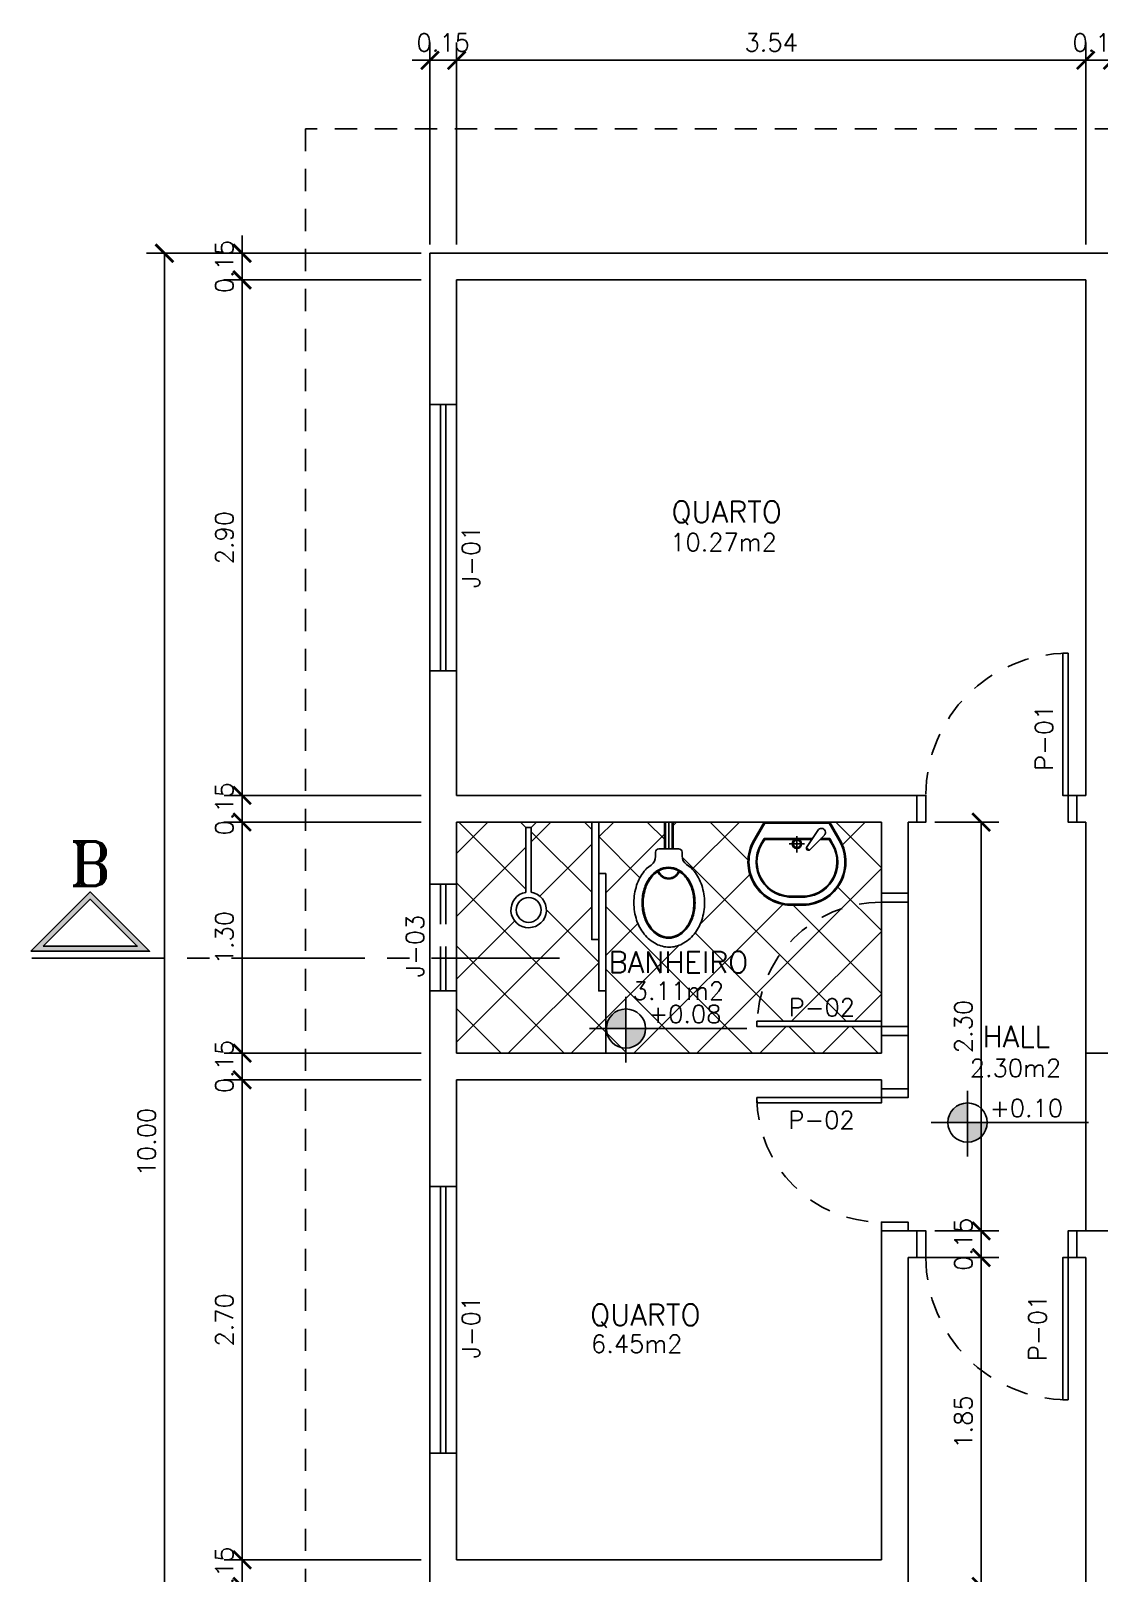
# Model space of a CAD drawing. Extents: x -31.1 to 8.5, y -9.6 to 18.4.
# Drawn here: x -31.07 to -25.06, y -0.61 to 8.06 of the extents above; entities that cross this region are included whole.
import ezdxf

# ---------------------------------------------------------------- set-up
doc = ezdxf.new("R2010")
doc.units = 0
doc.header["$MEASUREMENT"] = 0
for name, pattern in [('CENTER2', [1.125, 0.75, -0.125, 0.125, -0.125]), ('HIDDEN', [0.375, 0.25, -0.125]), ('HIDDEN2', [0.1875, 0.125, -0.0625])]:
    doc.linetypes.add(name, pattern=pattern)
doc.layers.get('0').update_dxf_attribs({"linetype": 'CONTINUOUS'})
doc.layers.get('DEFPOINTS').update_dxf_attribs({"linetype": 'CONTINUOUS'})
for name, color, linetype in [('BANHO_COZINHA', 7, 'CONTINUOUS'), ('COTAS', 1, 'CONTINUOUS'), ('DIVERSOS', 7, 'CONTINUOUS'), ('JANELAS', 2, 'CONTINUOUS'), ('PAREDE', 5, 'CONTINUOUS'), ('PAREDE-BAIXA', 7, 'CONTINUOUS'), ('PISO', 11, 'CONTINUOUS'), ('PORTAS', 2, 'CONTINUOUS'), ('PROJECAO', 7, 'HIDDEN2'), ('TEXTO0', 7, 'CONTINUOUS'), ('TEXTO1', 2, 'CONTINUOUS')]:
    doc.layers.add(name, color=color, linetype=linetype)
doc.styles.add('ROMANT', font='romant', dxfattribs={"height": 0.6})
doc.styles.add('TEXTO0', font='romans.shx')
doc.dimstyles.get("Standard").update_dxf_attribs({"dimtxt": 0.1, "dimasz": 0.1, "dimexe": 0.1, "dimexo": 0.05, "dimgap": 0.05, "dimtad": 1, "dimzin": 0, "dimdsep": 46, "dimtxsty": 'TEXTO0', "dimblk1": 'ARCHTICK', "dimblk2": 'ARCHTICK', "dimsah": 1, "dimcen": 0.09, "dimclrt": 7, "dimadec": 0, "dimazin": 0, "dimtfac": 1, "dimtdec": 4, "dimtmove": 0, "dimatfit": 3, "dimldrblk": 'ARCHTICK', "dimfxl": 1, "dimtolj": 1, "dimtzin": 0, "dimarcsym": 0})

# ---------------------------------------------------------------- blocks, each defined once
blk = doc.blocks.new('VASO')
at = {"layer": 'BANHO_COZINHA'}
for p, q in [((-0.025, 0.15), (-0.025, 0)), ((-0.0181, 0.15), (-0.0181, 0)), ((0, 0.15), (0, 0)), ((0.019, 0.15), (0.019, 0)), ((0.025, 0.15), (0.025, 0))]:
    blk.add_line(p, q, dxfattribs=at)
for points in [[(-0.125, 0.2572), (-0.0999, 0.2392, -0.241127), (-0.075, 0.1905), (-0.075, 0.17, 0.414214), (-0.055, 0.15), (0.055, 0.15, 0.414214), (0.075, 0.17), (0.075, 0.1938, -0.233804), (0.0986, 0.2415), (0.125, 0.2617, 0.024223), (0.1383, 0.2769, 0.088644), (0.1808, 0.3555, 0.07973), (0.1965, 0.4536, 0.07973), (0.1808, 0.5516, 0.088644), (0.1383, 0.6303, 0.105072), (0.0714, 0.6854, 0.120616), (-0.0022, 0.7034, 0.120616), (-0.0758, 0.6854, 0.105072), (-0.1427, 0.6303, 0.088644), (-0.1852, 0.5516, 0.07973), (-0.201, 0.4536, 0.07973), (-0.1852, 0.3555, 0.088644), (-0.1427, 0.2769, 0.031737)], [(-0.0532, 0.2678, 0.127661), (0.0013, 0.2536, 0.127661), (0.0558, 0.2678, 0.106179), (0.1065, 0.3122, 0.085397), (0.1382, 0.3747, 0.074892), (0.15, 0.4536, 0.074892), (0.1382, 0.5324, 0.085397), (0.1065, 0.5949, 0.106179), (0.0558, 0.6393, 0.127661), (0.0013, 0.6535, 0.127661), (-0.0532, 0.6393, 0.106179), (-0.1039, 0.5949, 0.085397), (-0.1356, 0.5324, 0.074892), (-0.1475, 0.4536, 0.074892), (-0.1356, 0.3747, 0.085397), (-0.1039, 0.3122, 0.106179)], [(-0.0504, 0.273, 0.127661), (0.0013, 0.2596, 0.127661), (0.0529, 0.273, 0.106179), (0.1017, 0.3157, 0.085397), (0.1325, 0.3764, 0.074892), (0.1441, 0.4536, 0.074892), (0.1325, 0.5307, 0.085397), (0.1017, 0.5914, 0.106179), (0.0529, 0.6341, 0.127661), (0.0013, 0.6475, 0.127661), (-0.0504, 0.6341, 0.106179), (-0.0992, 0.5914, 0.085397), (-0.1299, 0.5307, 0.074892), (-0.1416, 0.4536, 0.074892), (-0.1299, 0.3764, 0.085397), (-0.0992, 0.3157, 0.106179)]]:
    blk.add_lwpolyline(points, format="xyb", close=True, dxfattribs=at)
for radius, start, end in [(0.0646, 20.80462, 158.97289), (0.06, 19.94179, 159.83075)]:
    blk.add_arc((0.001, 0.2552), radius, start, end, dxfattribs=at)
blk = doc.blocks.new('LAVAT2')
at = {"layer": 'BANHO_COZINHA'}
for p, q in [((-0.1541, 0.0735), (-0.0696, 0.1573)), ((-0.1213, 0.0424), (-0.0529, 0.1435)), ((-0.0529, 0.1435), (-0.0696, 0.1573)), ((-0.0422, 0.1216), (0.0447, 0.1216)), ((0.0004, 0.0791), (0.0004, 0.1703))]:
    blk.add_line(p, q, dxfattribs=at)
for points in [[(-0.0193, 0.4676), (0.0193, 0.4676, -0.595397), (0.2423, 0.1008), (0.1841, 0), (-0.1841, 0), (-0.2423, 0.1008, -0.595397)], [(-0.0195, 0.462), (0.0195, 0.462, -0.59561), (0.2375, 0.1036), (0.1809, 0.0056), (-0.1809, 0.0056), (-0.2375, 0.1036, -0.59561)]]:
    blk.add_lwpolyline(points, format="xyb", close=True, dxfattribs=at)
for points in [[(-0.135, 0.0924), (-0.1843, 0.0924), (-0.2026, 0.1242, -0.598795), (-0.0193, 0.4216), (0.0193, 0.4216, -0.599099), (0.2026, 0.124), (0.1843, 0.0924), (-0.0875, 0.0924)], [(-0.1304, 0.097), (-0.1817, 0.097), (-0.1987, 0.1265, -0.599051), (-0.0195, 0.417), (0.0195, 0.417, -0.599358), (0.1986, 0.1263), (0.1817, 0.097), (-0.0844, 0.097)], [(-0.1535, 0.0741, 1.201911), (-0.1175, 0.0481, 1.201911)]]:
    blk.add_lwpolyline(points, format="xyb", dxfattribs=at)
for radius in [0.0263, 0.0209]:
    blk.add_circle((0, 0.1223), radius, dxfattribs=at)
blk.add_arc((-0.0646, 0.1464), 0.012, 346.14878, 114.58148, dxfattribs=at)
blk = doc.blocks.new('CHUV')
at = {"layer": 'BANHO_COZINHA'}
for p, q in [((0, 0.045), (0, -0.045)), ((0.03, 0.015), (0, 0.045)), ((0.395, 0.015), (0.03, 0.015)), ((0.03, -0.015), (0.03, 0.015)), ((0, -0.045), (0.03, -0.015)), ((0.03, -0.015), (0.3953, -0.015))]:
    blk.add_line(p, q, dxfattribs=at)
blk.add_circle((0.494, 0.0009), 0.07, dxfattribs=at)
blk.add_arc((0.494, 0.0009), 0.1, 189.14559, 171.89103, dxfattribs=at)
blk = doc.blocks.new('_ARCHTICK')
at = {"color": 0, "linetype": 'ByBlock', "const_width": 0.15}
blk.add_lwpolyline([(-0.5, -0.5), (0.5, 0.5)], dxfattribs=at)
blk = doc.blocks.new('*D13')
at = {"color": 0, "linetype": 'ByBlock', "transparency": 16777216}
for p, q in [((2.0578, 3.5339), (2.0578, 3.6339)), ((3.0647, 3.5339), (1.9578, 3.5339)), ((2.0578, 3.3839), (2.0578, 3.5339)), ((2.0578, 3.3839), (2.0578, 3.2839))]:
    blk.add_line(p, q, dxfattribs=at)
at = {"layer": 'DEFPOINTS', "color": 0, "linetype": 'ByBlock', "transparency": 16777216}
for p in [(2.0578, 3.5339), (3.1147, 3.5339), (3.1147, 3.3839)]:
    blk.add_point(p, dxfattribs=at)
at = {"color": 0, "linetype": 'ByBlock', "transparency": 16777216, "xscale": 0.1, "yscale": 0.1, "zscale": 0.1}
for p, rotation in [((2.0578, 3.5339), 270), ((2.0578, 3.3839), 90)]:
    blk.add_blockref('_ARCHTICK', p, dxfattribs=dict(at, rotation=rotation))
at = {"color": 7, "linetype": 'ByBlock', "transparency": 16777216, "insert": (1.9578, 3.4589), "char_height": 0.1, "attachment_point": 5, "rotation": 90, "style": 'TEXTO0'}
blk.add_mtext('\\A1;0.15', dxfattribs=at)
blk = doc.blocks.new('*D14')
at = {"color": 0, "linetype": 'ByBlock', "transparency": 16777216}
for p, q in [((3.0647, 6.2339), (1.9578, 6.2339)), ((2.0578, 3.5339), (2.0578, 6.2339))]:
    blk.add_line(p, q, dxfattribs=at)
at = {"layer": 'DEFPOINTS', "color": 0, "linetype": 'ByBlock', "transparency": 16777216}
for p in [(2.0578, 6.2339), (3.1147, 6.2339), (3.1147, 3.5339)]:
    blk.add_point(p, dxfattribs=at)
at = {"color": 0, "linetype": 'ByBlock', "transparency": 16777216, "xscale": 0.1, "yscale": 0.1, "zscale": 0.1}
for p, rotation in [((2.0578, 6.2339), 90), ((2.0578, 3.5339), 270)]:
    blk.add_blockref('_ARCHTICK', p, dxfattribs=dict(at, rotation=rotation))
at = {"color": 7, "linetype": 'ByBlock', "transparency": 16777216, "insert": (1.9578, 4.8839), "char_height": 0.1, "attachment_point": 5, "rotation": 90, "style": 'TEXTO0'}
blk.add_mtext('\\A1;2.70', dxfattribs=at)
blk = doc.blocks.new('*D15')
at = {"color": 0, "linetype": 'ByBlock', "transparency": 16777216}
for p, q in [((2.0578, 6.3839), (2.0578, 6.4839)), ((3.0647, 6.3839), (1.9578, 6.3839)), ((2.0578, 6.2339), (2.0578, 6.3839)), ((2.0578, 6.2339), (2.0578, 6.1339))]:
    blk.add_line(p, q, dxfattribs=at)
at = {"layer": 'DEFPOINTS', "color": 0, "linetype": 'ByBlock', "transparency": 16777216}
for p in [(2.0578, 6.3839), (3.1147, 6.3839), (3.1147, 6.2339)]:
    blk.add_point(p, dxfattribs=at)
at = {"color": 0, "linetype": 'ByBlock', "transparency": 16777216, "xscale": 0.1, "yscale": 0.1, "zscale": 0.1}
for p, rotation in [((2.0578, 6.3839), 270), ((2.0578, 6.2339), 90)]:
    blk.add_blockref('_ARCHTICK', p, dxfattribs=dict(at, rotation=rotation))
at = {"color": 7, "linetype": 'ByBlock', "transparency": 16777216, "insert": (1.9578, 6.3089), "char_height": 0.1, "attachment_point": 5, "rotation": 90, "style": 'TEXTO0'}
blk.add_mtext('\\A1;0.15', dxfattribs=at)
blk = doc.blocks.new('*D16')
at = {"color": 0, "linetype": 'ByBlock', "transparency": 16777216}
for p, q in [((3.0647, 7.6839), (1.9578, 7.6839)), ((2.0578, 6.3839), (2.0578, 7.6839))]:
    blk.add_line(p, q, dxfattribs=at)
at = {"layer": 'DEFPOINTS', "color": 0, "linetype": 'ByBlock', "transparency": 16777216}
for p in [(2.0578, 7.6839), (3.1147, 7.6839), (3.1147, 6.3839)]:
    blk.add_point(p, dxfattribs=at)
at = {"color": 0, "linetype": 'ByBlock', "transparency": 16777216, "xscale": 0.1, "yscale": 0.1, "zscale": 0.1}
for p, rotation in [((2.0578, 7.6839), 90), ((2.0578, 6.3839), 270)]:
    blk.add_blockref('_ARCHTICK', p, dxfattribs=dict(at, rotation=rotation))
at = {"color": 7, "linetype": 'ByBlock', "transparency": 16777216, "insert": (1.9578, 7.0339), "char_height": 0.1, "attachment_point": 5, "rotation": 90, "style": 'TEXTO0'}
blk.add_mtext('\\A1;1.30', dxfattribs=at)
blk = doc.blocks.new('*D17')
at = {"color": 0, "linetype": 'ByBlock', "transparency": 16777216}
for p, q in [((2.0578, 7.8339), (2.0578, 7.9339)), ((3.0647, 7.8339), (1.9578, 7.8339)), ((2.0578, 7.6839), (2.0578, 7.8339)), ((2.0578, 7.6839), (2.0578, 7.5839))]:
    blk.add_line(p, q, dxfattribs=at)
at = {"layer": 'DEFPOINTS', "color": 0, "linetype": 'ByBlock', "transparency": 16777216}
for p in [(2.0578, 7.8339), (3.1147, 7.8339), (3.1147, 7.6839)]:
    blk.add_point(p, dxfattribs=at)
at = {"color": 0, "linetype": 'ByBlock', "transparency": 16777216, "xscale": 0.1, "yscale": 0.1, "zscale": 0.1}
for p, rotation in [((2.0578, 7.8339), 270), ((2.0578, 7.6839), 90)]:
    blk.add_blockref('_ARCHTICK', p, dxfattribs=dict(at, rotation=rotation))
at = {"color": 7, "linetype": 'ByBlock', "transparency": 16777216, "insert": (1.9578, 7.7589), "char_height": 0.1, "attachment_point": 5, "rotation": 90, "style": 'TEXTO0'}
blk.add_mtext('\\A1;0.15', dxfattribs=at)
blk = doc.blocks.new('*D18')
at = {"color": 0, "linetype": 'ByBlock', "transparency": 16777216}
for p, q in [((3.0647, 10.7339), (1.9578, 10.7339)), ((2.0578, 7.8339), (2.0578, 10.7339))]:
    blk.add_line(p, q, dxfattribs=at)
at = {"layer": 'DEFPOINTS', "color": 0, "linetype": 'ByBlock', "transparency": 16777216}
for p in [(2.0578, 10.7339), (3.1147, 10.7339), (3.1147, 7.8339)]:
    blk.add_point(p, dxfattribs=at)
at = {"color": 0, "linetype": 'ByBlock', "transparency": 16777216, "xscale": 0.1, "yscale": 0.1, "zscale": 0.1}
for p, rotation in [((2.0578, 10.7339), 90), ((2.0578, 7.8339), 270)]:
    blk.add_blockref('_ARCHTICK', p, dxfattribs=dict(at, rotation=rotation))
at = {"color": 7, "linetype": 'ByBlock', "transparency": 16777216, "insert": (1.9578, 9.2839), "char_height": 0.1, "attachment_point": 5, "rotation": 90, "style": 'TEXTO0'}
blk.add_mtext('\\A1;2.90', dxfattribs=at)
blk = doc.blocks.new('*D19')
at = {"color": 0, "linetype": 'ByBlock', "transparency": 16777216}
for p, q in [((2.0578, 10.8839), (2.0578, 10.9839)), ((3.0647, 10.8839), (1.9578, 10.8839)), ((2.0578, 10.7339), (2.0578, 10.8839)), ((2.0578, 10.7339), (2.0578, 10.6339))]:
    blk.add_line(p, q, dxfattribs=at)
at = {"layer": 'DEFPOINTS', "color": 0, "linetype": 'ByBlock', "transparency": 16777216}
for p in [(2.0578, 10.8839), (3.1147, 10.8839), (3.1147, 10.7339)]:
    blk.add_point(p, dxfattribs=at)
at = {"color": 0, "linetype": 'ByBlock', "transparency": 16777216, "xscale": 0.1, "yscale": 0.1, "zscale": 0.1}
for p, rotation in [((2.0578, 10.8839), 270), ((2.0578, 10.7339), 90)]:
    blk.add_blockref('_ARCHTICK', p, dxfattribs=dict(at, rotation=rotation))
at = {"color": 7, "linetype": 'ByBlock', "transparency": 16777216, "insert": (1.9578, 10.8089), "char_height": 0.1, "attachment_point": 5, "rotation": 90, "style": 'TEXTO0'}
blk.add_mtext('\\A1;0.15', dxfattribs=at)
blk = doc.blocks.new('*D20')
at = {"color": 0, "linetype": 'ByBlock', "transparency": 16777216}
for p, q in [((3.0647, 10.8839), (1.5209, 10.8839)), ((1.6209, 0.8839), (1.6209, 10.8839)), ((3.0647, 0.8839), (1.5209, 0.8839))]:
    blk.add_line(p, q, dxfattribs=at)
at = {"layer": 'DEFPOINTS', "color": 0, "linetype": 'ByBlock', "transparency": 16777216}
for p in [(1.6209, 10.8839), (3.1147, 10.8839), (3.1147, 0.8839)]:
    blk.add_point(p, dxfattribs=at)
at = {"color": 0, "linetype": 'ByBlock', "transparency": 16777216, "xscale": 0.1, "yscale": 0.1, "zscale": 0.1}
for p, rotation in [((1.6209, 10.8839), 90), ((1.6209, 0.8839), 270)]:
    blk.add_blockref('_ARCHTICK', p, dxfattribs=dict(at, rotation=rotation))
at = {"color": 7, "linetype": 'ByBlock', "transparency": 16777216, "insert": (1.5209, 5.8839), "char_height": 0.1, "attachment_point": 5, "rotation": 90, "style": 'TEXTO0'}
blk.add_mtext('\\A1;10.00', dxfattribs=at)
blk = doc.blocks.new('*D27')
at = {"color": 0, "linetype": 'ByBlock', "transparency": 16777216}
for p, q in [((6.8047, 10.9339), (6.8047, 12.0694)), ((3.2647, 11.9694), (6.8047, 11.9694))]:
    blk.add_line(p, q, dxfattribs=at)
at = {"layer": 'DEFPOINTS', "color": 0, "linetype": 'ByBlock', "transparency": 16777216}
for p in [(6.8047, 11.9694), (3.2647, 10.8839), (6.8047, 10.8839)]:
    blk.add_point(p, dxfattribs=at)
at = {"color": 0, "linetype": 'ByBlock', "transparency": 16777216, "xscale": 0.1, "yscale": 0.1, "zscale": 0.1, "rotation": 180}
blk.add_blockref('_ARCHTICK', (3.2647, 11.9694), dxfattribs=at)
at = {"color": 0, "linetype": 'ByBlock', "transparency": 16777216, "xscale": 0.1, "yscale": 0.1, "zscale": 0.1}
blk.add_blockref('_ARCHTICK', (6.8047, 11.9694), dxfattribs=at)
at = {"color": 7, "linetype": 'ByBlock', "transparency": 16777216, "insert": (5.0347, 12.0694), "char_height": 0.1, "attachment_point": 5, "style": 'TEXTO0'}
blk.add_mtext('\\A1;3.54', dxfattribs=at)
blk = doc.blocks.new('*D26')
at = {"color": 0, "linetype": 'ByBlock', "transparency": 16777216}
for p, q in [((3.1147, 10.9339), (3.1147, 12.0694)), ((3.2647, 10.9339), (3.2647, 12.0694)), ((3.1147, 11.9694), (3.0147, 11.9694)), ((3.1147, 11.9694), (3.2647, 11.9694)), ((3.2647, 11.9694), (3.3647, 11.9694))]:
    blk.add_line(p, q, dxfattribs=at)
at = {"layer": 'DEFPOINTS', "color": 0, "linetype": 'ByBlock', "transparency": 16777216}
for p in [(3.2647, 11.9694), (3.1147, 10.8839), (3.2647, 10.8839)]:
    blk.add_point(p, dxfattribs=at)
at = {"color": 0, "linetype": 'ByBlock', "transparency": 16777216, "xscale": 0.1, "yscale": 0.1, "zscale": 0.1}
blk.add_blockref('_ARCHTICK', (3.1147, 11.9694), dxfattribs=at)
at = {"color": 0, "linetype": 'ByBlock', "transparency": 16777216, "xscale": 0.1, "yscale": 0.1, "zscale": 0.1, "rotation": 180}
blk.add_blockref('_ARCHTICK', (3.2647, 11.9694), dxfattribs=at)
at = {"color": 7, "linetype": 'ByBlock', "transparency": 16777216, "insert": (3.1897, 12.0694), "char_height": 0.1, "attachment_point": 5, "style": 'TEXTO0'}
blk.add_mtext('\\A1;0.15', dxfattribs=at)
blk = doc.blocks.new('*D28')
at = {"color": 0, "linetype": 'ByBlock', "transparency": 16777216}
for p, q in [((6.9547, 10.9339), (6.9547, 12.0694)), ((6.8047, 11.9694), (6.7047, 11.9694)), ((6.8047, 11.9694), (6.9547, 11.9694)), ((6.9547, 11.9694), (7.0547, 11.9694))]:
    blk.add_line(p, q, dxfattribs=at)
at = {"layer": 'DEFPOINTS', "color": 0, "linetype": 'ByBlock', "transparency": 16777216}
for p in [(6.9547, 11.9694), (6.8047, 10.8839), (6.9547, 10.8839)]:
    blk.add_point(p, dxfattribs=at)
at = {"color": 0, "linetype": 'ByBlock', "transparency": 16777216, "xscale": 0.1, "yscale": 0.1, "zscale": 0.1}
blk.add_blockref('_ARCHTICK', (6.8047, 11.9694), dxfattribs=at)
at = {"color": 0, "linetype": 'ByBlock', "transparency": 16777216, "xscale": 0.1, "yscale": 0.1, "zscale": 0.1, "rotation": 180}
blk.add_blockref('_ARCHTICK', (6.9547, 11.9694), dxfattribs=at)
at = {"color": 7, "linetype": 'ByBlock', "transparency": 16777216, "insert": (6.8797, 12.0694), "char_height": 0.1, "attachment_point": 5, "style": 'TEXTO0'}
blk.add_mtext('\\A1;0.15', dxfattribs=at)
blk = doc.blocks.new('*D35')
at = {"color": 0, "linetype": 'ByBlock', "transparency": 16777216}
for p, q in [((5.8547, 5.2339), (6.3161, 5.2339)), ((6.2161, 3.3839), (6.2161, 5.2339)), ((5.8547, 3.3839), (6.3161, 3.3839))]:
    blk.add_line(p, q, dxfattribs=at)
at = {"layer": 'DEFPOINTS', "color": 0, "linetype": 'ByBlock', "transparency": 16777216}
for p in [(5.8047, 5.2339), (6.2161, 5.2339), (5.8047, 3.3839)]:
    blk.add_point(p, dxfattribs=at)
at = {"color": 0, "linetype": 'ByBlock', "transparency": 16777216, "xscale": 0.1, "yscale": 0.1, "zscale": 0.1}
for p, rotation in [((6.2161, 5.2339), 90), ((6.2161, 3.3839), 270)]:
    blk.add_blockref('_ARCHTICK', p, dxfattribs=dict(at, rotation=rotation))
at = {"color": 7, "linetype": 'ByBlock', "transparency": 16777216, "insert": (6.1161, 4.3089), "char_height": 0.1, "attachment_point": 5, "rotation": 90, "style": 'TEXTO0'}
blk.add_mtext('\\A1;1.85', dxfattribs=at)
blk = doc.blocks.new('*D36')
at = {"color": 0, "linetype": 'ByBlock', "transparency": 16777216}
for p, q in [((6.2161, 5.3839), (6.2161, 5.4839)), ((5.9547, 5.3839), (6.3161, 5.3839)), ((6.2161, 5.2339), (6.2161, 5.3839)), ((6.2161, 5.2339), (6.2161, 5.1339))]:
    blk.add_line(p, q, dxfattribs=at)
at = {"layer": 'DEFPOINTS', "color": 0, "linetype": 'ByBlock', "transparency": 16777216}
for p in [(5.9047, 5.3839), (6.2161, 5.3839), (5.8047, 5.2339)]:
    blk.add_point(p, dxfattribs=at)
at = {"color": 0, "linetype": 'ByBlock', "transparency": 16777216, "xscale": 0.1, "yscale": 0.1, "zscale": 0.1}
for p, rotation in [((6.2161, 5.3839), 270), ((6.2161, 5.2339), 90)]:
    blk.add_blockref('_ARCHTICK', p, dxfattribs=dict(at, rotation=rotation))
at = {"color": 7, "linetype": 'ByBlock', "transparency": 16777216, "insert": (6.1161, 5.3089), "char_height": 0.1, "attachment_point": 5, "rotation": 90, "style": 'TEXTO0'}
blk.add_mtext('\\A1;0.15', dxfattribs=at)
blk = doc.blocks.new('*D37')
at = {"color": 0, "linetype": 'ByBlock', "transparency": 16777216}
for p, q in [((5.9547, 7.6839), (6.3161, 7.6839)), ((6.2161, 5.3839), (6.2161, 7.6839))]:
    blk.add_line(p, q, dxfattribs=at)
at = {"layer": 'DEFPOINTS', "color": 0, "linetype": 'ByBlock', "transparency": 16777216}
for p in [(5.9047, 7.6839), (6.2161, 7.6839), (5.9047, 5.3839)]:
    blk.add_point(p, dxfattribs=at)
at = {"color": 0, "linetype": 'ByBlock', "transparency": 16777216, "xscale": 0.1, "yscale": 0.1, "zscale": 0.1}
for p, rotation in [((6.2161, 7.6839), 90), ((6.2161, 5.3839), 270)]:
    blk.add_blockref('_ARCHTICK', p, dxfattribs=dict(at, rotation=rotation))
at = {"color": 7, "linetype": 'ByBlock', "transparency": 16777216, "insert": (6.1161, 6.5339), "char_height": 0.1, "attachment_point": 5, "rotation": 90, "style": 'TEXTO0'}
blk.add_mtext('\\A1;2.30', dxfattribs=at)

msp = doc.modelspace()

# ---------------------------------------------------------------- hatches: boundary and pattern name
at = {"layer": 'DIVERSOS', "linetype": 'Continuous'}
h = msp.add_hatch(color=256, dxfattribs=at)
h.paths.add_polyline_path([(-31.0676, 2.8866), (-30.3992, 2.8866), (-30.7334, 3.221)])
h.paths.add_polyline_path([(-30.7334, 3.1799), (-30.4693, 2.9157), (-30.9975, 2.9157)], flags=16)
at = {"layer": 'PISO'}
h = msp.add_hatch(dxfattribs=at)
h.set_pattern_fill('_U', color=256, scale=0.25, angle=45, style=0, pattern_type=0)
h.set_pattern_definition([(45, (-31.93696, -4.07043), (-0.176777, 0.176777), [])])
h.paths.add_polyline_path([(-27.2932, 3.0619, -0.088644), (-27.3357, 2.9832, -0.105072), (-27.4026, 2.928, -0.120616), (-27.4762, 2.91, -0.120616), (-27.5499, 2.928, -0.105072), (-27.6168, 2.9832, -0.088644), (-27.6593, 3.0619, -0.07973), (-27.675, 3.1599, -0.07973), (-27.6593, 3.2579, -0.088644), (-27.6168, 3.3366, -0.024223), (-27.6035, 3.3518), (-27.577, 3.372, 0.233804), (-27.5535, 3.4196), (-27.5535, 3.4435, -0.414214), (-27.5335, 3.4635), (-27.5035, 3.4635), (-27.5035, 3.6135), (-27.8723, 3.6135), (-27.8723, 3.325), (-27.8325, 3.325), (-27.8325, 2.664), (-27.8325, 2.3135), (-26.2823, 2.3135), (-26.2823, 2.4135), (-26.2823, 2.4635), (-26.9823, 2.4635), (-26.9823, 2.4935), (-26.9816, 2.4935, -0.401712), (-26.2823, 3.1635), (-26.2823, 3.2135), (-26.2823, 3.6135), (-26.5733, 3.6135), (-26.5151, 3.5126, -0.595397), (-26.7381, 3.1459), (-26.7768, 3.1459, -0.595397), (-26.9997, 3.5126), (-26.9415, 3.6135), (-27.4535, 3.6135), (-27.4535, 3.4635), (-27.4235, 3.4635, -0.414214), (-27.4035, 3.4435), (-27.4035, 3.423, 0.241127), (-27.3785, 3.3743), (-27.3535, 3.3562, -0.031737), (-27.3357, 3.3366, -0.088644), (-27.2932, 3.2579, -0.07973), (-27.2775, 3.1599, -0.07973)])
h.paths.add_polyline_path([(-26.9816, 2.4935), (-26.2823, 2.4935), (-26.2823, 3.1635, 0.401712)], flags=16)
h.paths.add_polyline_path([(-28.2827, 3.2182), (-28.2827, 3.5835), (-28.3127, 3.6135), (-28.6723, 3.6135), (-28.6723, 2.3135), (-27.8325, 2.3135), (-27.8325, 2.664), (-27.8723, 2.664), (-27.8723, 2.9525), (-27.9121, 2.9525), (-27.9121, 3.6135), (-28.2227, 3.6135), (-28.2527, 3.5835), (-28.2527, 3.2185, -13.257358)])
h.paths.add_polyline_path([(-27.7005, 2.5811), (-27.7005, 2.7477), (-27.091, 2.7477), (-27.091, 2.5811)], flags=24)
h.paths.add_polyline_path([(-27.835, 2.7253), (-27.835, 2.9253), (-26.9207, 2.9253), (-26.9207, 2.7253)], flags=24)
h = msp.add_hatch(dxfattribs=at)
h.set_pattern_fill('U', color=256, scale=0.25, angle=135, style=0, pattern_type=0)
h.set_pattern_definition([(135, (-31.93696, -4.07043), (-0.176777, -0.176777), [])])
h.paths.add_polyline_path([(-27.3357, 2.9832, -0.105072), (-27.4026, 2.928, -0.120616), (-27.4762, 2.91, -0.120616), (-27.5499, 2.928, -0.105072), (-27.6168, 2.9832, -0.088644), (-27.6593, 3.0619, -0.07973), (-27.675, 3.1599, -0.07973), (-27.6593, 3.2579, -0.088644), (-27.6168, 3.3366, -0.024223), (-27.6035, 3.3518), (-27.577, 3.372, 0.233804), (-27.5535, 3.4196), (-27.5535, 3.4435, -0.414214), (-27.5335, 3.4635), (-27.5035, 3.4635), (-27.5035, 3.6135), (-27.8723, 3.6135), (-27.8723, 3.325), (-27.8325, 3.325), (-27.8325, 2.664), (-27.8325, 2.3135), (-26.2823, 2.3135), (-26.2823, 2.4135), (-26.2823, 2.4635), (-26.9823, 2.4635), (-26.9823, 2.4935), (-26.9816, 2.4935, -0.401712), (-26.2823, 3.1635), (-26.2823, 3.2135), (-26.2823, 3.6135), (-26.5733, 3.6135), (-26.5151, 3.5126, -0.595397), (-26.7381, 3.1459), (-26.7768, 3.1459, -0.595397), (-26.9997, 3.5126), (-26.9415, 3.6135), (-27.4535, 3.6135), (-27.4535, 3.4635), (-27.4235, 3.4635, -0.414214), (-27.4035, 3.4435), (-27.4035, 3.423, 0.241127), (-27.3785, 3.3743), (-27.3535, 3.3562, -0.031737), (-27.3357, 3.3366, -0.088644), (-27.2932, 3.2579, -0.07973), (-27.2775, 3.1599, -0.07973), (-27.2932, 3.0619, -0.088644)])
h.paths.add_polyline_path([(-26.9816, 2.4935), (-26.2823, 2.4935), (-26.2823, 3.1635, 0.401712)], flags=16)
h.paths.add_polyline_path([(-28.2827, 3.2182), (-28.2827, 3.5835), (-28.3127, 3.6135), (-28.6723, 3.6135), (-28.6723, 2.3135), (-27.8325, 2.3135), (-27.8325, 2.664), (-27.8723, 2.664), (-27.8723, 2.9525), (-27.9121, 2.9525), (-27.9121, 3.6135), (-28.2227, 3.6135), (-28.2527, 3.5835), (-28.2527, 3.2185, -13.257358)])
h.paths.add_polyline_path([(-27.7005, 2.5811), (-27.7005, 2.7477), (-27.091, 2.7477), (-27.091, 2.5811)], flags=24)
h.paths.add_polyline_path([(-27.835, 2.7253), (-27.835, 2.9253), (-26.9207, 2.9253), (-26.9207, 2.7253)], flags=24)
at = {"layer": 'TEXTO0'}
h = msp.add_hatch(color=256, dxfattribs=at)
h.paths.add_polyline_path([(-27.7195, 2.4521), (-27.7195, 2.5624, 0.414214), (-27.8298, 2.4521)])
h.paths.add_polyline_path([(-27.7195, 2.4521), (-27.7195, 2.3418, 0.414214), (-27.6092, 2.4521)])
h = msp.add_hatch(color=256, dxfattribs=at)
h.paths.add_polyline_path([(-25.7979, 1.9233), (-25.7979, 2.0336, 0.414214), (-25.9082, 1.9233)])
h.paths.add_polyline_path([(-25.7979, 1.9233), (-25.7979, 1.813, 0.414214), (-25.6876, 1.9233)])

# ---------------------------------------------------------------- linework, layer by layer
at = {"layer": 'BANHO_COZINHA'}
msp.add_line((-27.8325, 2.664), (-27.8325, 2.3135), dxfattribs=at)
for points in [[(-27.8723, 3.6135), (-27.9121, 3.6135), (-27.9121, 2.9525), (-27.8723, 2.9525)], [(-27.8325, 3.325), (-27.8723, 3.325), (-27.8723, 2.664), (-27.8325, 2.664)]]:
    msp.add_lwpolyline(points, close=True, dxfattribs=at)
at = {"layer": 'DIVERSOS'}
for points in [[(-31.0676, 2.8866), (-30.7334, 3.221), (-30.3992, 2.8866)], [(-30.9975, 2.9157), (-30.7334, 3.1799), (-30.4693, 2.9157)]]:
    msp.add_lwpolyline(points, close=True, dxfattribs=at)
at = {"layer": 'JANELAS'}
for p, q in [((-28.7623, 4.4635), (-28.7623, 5.9635)), ((-28.7323, 4.4635), (-28.7323, 5.9635)), ((-28.6723, 3.2635), (-28.8223, 3.2635)), ((-28.6723, 2.6635), (-28.8223, 2.6635)), ((-28.7623, 0.0635), (-28.7623, 1.5635)), ((-28.7323, 0.0635), (-28.7323, 1.5635))]:
    msp.add_line(p, q, dxfattribs=at)
at = {"layer": 'JANELAS', "linetype": 'HIDDEN'}
for p, q in [((-28.7623, 2.6635), (-28.7623, 3.2635)), ((-28.7323, 2.6635), (-28.7323, 3.2635))]:
    msp.add_line(p, q, dxfattribs=at)
at = {"layer": 'PAREDE'}
for p, q in [((-28.8223, 6.8135), (-28.8223, 5.9635)), ((-24.8823, 6.8135), (-28.8223, 6.8135)), ((-28.6723, 6.6635), (-28.6723, 5.9635)), ((-25.1323, 6.6635), (-28.6723, 6.6635)), ((-25.1323, 6.6635), (-25.1323, 3.7635)), ((-28.6723, 5.9635), (-28.8223, 5.9635)), ((-28.6723, 4.4635), (-28.8223, 4.4635)), ((-28.8223, 4.4635), (-28.8223, 1.5635)), ((-28.6723, 4.4635), (-28.6723, 3.7635)), ((-26.0823, 3.7635), (-28.6723, 3.7635)), ((-26.0823, 3.6135), (-26.0823, 3.7635)), ((-25.1323, 3.7635), (-25.1823, 3.7635)), ((-25.1823, 3.6135), (-25.1823, 3.7635)), ((-28.6723, 3.6135), (-28.6723, 2.3135)), ((-26.2823, 3.6135), (-28.6723, 3.6135)), ((-26.2823, 3.6135), (-26.2823, 3.2135)), ((-26.1323, 3.6135), (-26.1323, 3.2135)), ((-26.0823, 3.6135), (-26.1323, 3.6135)), ((-25.1323, 3.6135), (-25.1823, 3.6135)), ((-25.1323, 3.6135), (-25.1323, 2.3135)), ((-26.2823, 3.2135), (-26.1323, 3.2135)), ((-26.2823, 2.4135), (-26.1323, 2.4135)), ((-26.2823, 2.4135), (-26.2823, 2.3135)), ((-26.1323, 2.4135), (-26.1323, 2.1135)), ((-26.2823, 2.3135), (-28.6723, 2.3135)), ((-24.9823, 2.3135), (-25.1323, 2.3135)), ((-26.2823, 2.1635), (-28.6723, 2.1635)), ((-28.6723, 2.1635), (-28.6723, 1.5635)), ((-26.2823, 2.1635), (-26.2823, 2.1135)), ((-26.2823, 2.1135), (-26.1323, 2.1135)), ((-28.6723, 1.5635), (-28.8223, 1.5635)), ((-26.2823, 1.3135), (-26.1323, 1.3135)), ((-26.2823, 1.3135), (-26.2823, -0.5365)), ((-26.0823, 1.3135), (-26.1323, 1.3135)), ((-26.0823, 1.1635), (-26.0823, 1.3135)), ((-25.1323, 1.3135), (-25.1823, 1.3135)), ((-25.1823, 1.1635), (-25.1823, 1.3135)), ((-24.9823, 1.3135), (-25.1323, 1.3135)), ((-26.1323, 1.1635), (-26.1323, -0.6865)), ((-26.0823, 1.1635), (-26.1323, 1.1635)), ((-25.1323, 1.1635), (-25.1823, 1.1635)), ((-25.1323, 1.1635), (-25.1323, -3.0365)), ((-28.6723, 0.0635), (-28.8223, 0.0635)), ((-28.8223, 0.0635), (-28.8223, -3.1865)), ((-28.6723, 0.0635), (-28.6723, -0.5365)), ((-26.2823, -0.5365), (-28.6723, -0.5365))]:
    msp.add_line(p, q, dxfattribs=at)
at = {"layer": 'PAREDE', "linetype": 'CENTER2'}
msp.add_line((-31.0628, 2.8478), (-28.0941, 2.8478), dxfattribs=at)
at = {"layer": 'PAREDE-BAIXA'}
for p, q in [((-28.8223, 4.4635), (-28.8223, 5.9635)), ((-28.6723, 4.4635), (-28.6723, 5.9635)), ((-28.8223, 0.0635), (-28.8223, 1.5635)), ((-28.6723, 0.0635), (-28.6723, 1.5635))]:
    msp.add_line(p, q, dxfattribs=at)
at = {"layer": 'PISO'}
for p, q in [((-26.2823, 2.4635), (-26.2823, 3.1635)), ((-26.1323, 2.4635), (-26.1323, 3.1635)), ((-25.1323, 1.3135), (-25.1323, 2.3135))]:
    msp.add_line(p, q, dxfattribs=at)
at = {"layer": 'PORTAS'}
for points in [[(-25.2323, 3.7635), (-25.2323, 4.5635), (-25.2623, 4.5635), (-25.2623, 3.7635)], [(-26.2823, 2.4635), (-26.9823, 2.4635), (-26.9823, 2.4935), (-26.2823, 2.4935)], [(-26.2823, 2.0635), (-26.9823, 2.0635), (-26.9823, 2.0335), (-26.2823, 2.0335)], [(-25.2323, 1.1635), (-25.2323, 0.3635), (-25.2623, 0.3635), (-25.2623, 1.1635)]]:
    msp.add_lwpolyline(points, close=True, dxfattribs=at)
for points in [[(-26.0823, 3.6135), (-26.0323, 3.6135), (-26.0323, 3.7635), (-26.0823, 3.7635)], [(-25.1823, 3.6135), (-25.2323, 3.6135), (-25.2323, 3.7635), (-25.1823, 3.7635)], [(-26.2823, 3.2135), (-26.2823, 3.1635), (-26.1323, 3.1635), (-26.1323, 3.2135)], [(-26.2823, 2.4135), (-26.2823, 2.4635), (-26.1323, 2.4635), (-26.1323, 2.4135)], [(-26.2823, 2.1135), (-26.2823, 2.0635), (-26.1323, 2.0635), (-26.1323, 2.1135)], [(-26.2823, 1.3135), (-26.2823, 1.3635), (-26.1323, 1.3635), (-26.1323, 1.3135)], [(-26.0823, 1.1635), (-26.0323, 1.1635), (-26.0323, 1.3135), (-26.0823, 1.3135)], [(-25.1823, 1.1635), (-25.2323, 1.1635), (-25.2323, 1.3135), (-25.1823, 1.3135)]]:
    msp.add_lwpolyline(points, dxfattribs=at)
at = {"layer": 'PROJECAO'}
for p, q in [((-21.1323, 7.5135), (-29.5223, 7.5135)), ((-29.5223, 7.5135), (-29.5223, -3.8865))]:
    msp.add_line(p, q, dxfattribs=at)
for centre, radius, start, end in [((-25.2323, 3.7635), 0.8, 90, 180), ((-26.2823, 2.4635), 0.7, 90, 180), ((-26.2823, 2.0635), 0.7, 180, 270), ((-25.2323, 1.1635), 0.8, 180, 270)]:
    msp.add_arc(centre, radius, start, end, dxfattribs=at)
at = {"layer": 'TEXTO0'}
for p, q in [((-27.7195, 2.6307), (-27.7195, 2.2616)), ((-27.9247, 2.4521), (-27.0395, 2.4521)), ((-25.7979, 2.1019), (-25.7979, 1.7328)), ((-26.0031, 1.9233), (-25.1179, 1.9233))]:
    msp.add_line(p, q, dxfattribs=at)
for centre in [(-27.7195, 2.4521), (-25.7979, 1.9233)]:
    msp.add_circle(centre, 0.1103, dxfattribs=at)

# ---------------------------------------------------------------- block references
at = {"layer": 'BANHO_COZINHA'}
for name, p, rotation in [('CHUV', (-28.2677, 3.6135), 270), ('VASO', (-27.4785, 3.6135), 180), ('LAVAT2', (-26.7574, 3.6135), 180)]:
    msp.add_blockref(name, p, dxfattribs=dict(at, rotation=rotation))

# ---------------------------------------------------------------- texts
at = {"layer": 'DIVERSOS', "style": 'ROMANT'}
msp.add_text('B', height=0.25, dxfattribs=at).set_placement((-30.8515, 3.2541))
at = {"layer": 'TEXTO0', "style": 'TEXTO0'}
for s, p in [('10.27m2', (-27.4704, 5.138)), ('3.11m2', (-27.6815, 2.6144)), ('+0.08', (-27.5935, 2.4836)), ('2.30m2', (-25.7852, 2.1802)), ('+0.10', (-25.6719, 1.9548)), ('6.45m2', (-27.916, 0.6284))]:
    msp.add_text(s, height=0.1, dxfattribs=at).set_placement(p)
at = {"layer": 'TEXTO1', "style": 'TEXTO0'}
for s, height, p in [('QUARTO', 0.12, (-27.464, 5.2983)), ('BANHEIRO', 0.12, (-27.8179, 2.7653)), ('P-02', 0.1, (-26.8039, 2.521)), ('HALL', 0.12, (-25.7135, 2.3475)), ('P-02', 0.1, (-26.8057, 1.8879)), ('QUARTO', 0.12, (-27.9214, 0.7814))]:
    msp.add_text(s, height=height, dxfattribs=at).set_placement(p)
for s, p in [('J-01', (-28.5412, 4.9304)), ('P-01', (-25.3173, 3.9007)), ('J-03', (-28.8563, 2.7409)), ('J-01', (-28.5412, 0.5971)), ('P-01', (-25.3542, 0.5816))]:
    msp.add_text(s, height=0.1, rotation=90, dxfattribs=at).set_placement(p)

# ---------------------------------------------------------------- dimensions: what is measured, and where the dimension line sits
at = {"layer": 'COTAS'}
for base, p1, p2, angle, override, picture, middle in [((-28.6723, 7.899), (-28.8223, 6.8135), (-28.6723, 6.8135), 180, {"dimtix": 1}, '*D26', (-28.7473, 7.999)), ((-25.1323, 7.899), (-28.6723, 6.8135), (-25.1323, 6.8135), 180, {"dimse1": 1, "dimtix": 1, "dimtmove": 1}, '*D27', (-26.9023, 7.999)), ((-24.9823, 7.899), (-25.1323, 6.8135), (-24.9823, 6.8135), 180, {"dimse1": 1, "dimtix": 1, "dimtmove": 1}, '*D28', (-25.0573, 7.999)), ((-30.3161, 6.8135), (-28.8223, -3.1865), (-28.8223, 6.8135), 90, {"dimtix": 1}, '*D20', (-30.4161, 1.8135)), ((-29.8792, 6.8135), (-28.8223, 6.6635), (-28.8223, 6.8135), 90, {"dimse1": 1, "dimtix": 1, "dimtmove": 1}, '*D19', (-29.9792, 6.7385)), ((-29.8792, 6.6635), (-28.8223, 3.7635), (-28.8223, 6.6635), 90, {"dimse1": 1, "dimtix": 1, "dimtmove": 1}, '*D18', (-29.9792, 5.2135)), ((-29.8792, 3.7635), (-28.8223, 3.6135), (-28.8223, 3.7635), 90, {"dimse1": 1, "dimtix": 1, "dimtmove": 1}, '*D17', (-29.9792, 3.6885)), ((-29.8792, 3.6135), (-28.8223, 2.3135), (-28.8223, 3.6135), 90, {"dimse1": 1, "dimtix": 1, "dimtmove": 1}, '*D16', (-29.9792, 2.9635)), ((-25.7209, 3.6135), (-26.0323, 1.3135), (-26.0323, 3.6135), 90, {"dimse1": 1, "dimtix": 1, "dimtmove": 1}, '*D37', (-25.8209, 2.4635)), ((-29.8792, 2.3135), (-28.8223, 2.1635), (-28.8223, 2.3135), 90, {"dimse1": 1, "dimtix": 1, "dimtmove": 1}, '*D15', (-29.9792, 2.2385)), ((-29.8792, 2.1635), (-28.8223, -0.5365), (-28.8223, 2.1635), 90, {"dimse1": 1, "dimtix": 1, "dimtmove": 1}, '*D14', (-29.9792, 0.8135)), ((-25.7209, 1.3135), (-26.1323, 1.1635), (-26.0323, 1.3135), 90, {"dimse1": 1, "dimtix": 1, "dimtmove": 1}, '*D36', (-25.8209, 1.2385)), ((-25.7209, 1.1635), (-26.1323, -0.6865), (-26.1323, 1.1635), 90, {"dimtix": 1}, '*D35', (-25.8209, 0.2385)), ((-29.8792, -0.5365), (-28.8223, -0.6865), (-28.8223, -0.5365), 90, {"dimse1": 1, "dimtix": 1, "dimtmove": 1}, '*D13', (-29.9792, -0.6115))]:
    dim = msp.add_linear_dim(base=base, p1=p1, p2=p2, angle=angle, dimstyle='STANDARD', override=override, dxfattribs=at)
    dim.commit()
    dim.dimension.update_dxf_attribs({"geometry": picture, "text_midpoint": middle, "insert": (-31.937, -4.0704)})

doc.saveas('drawing.dxf')
